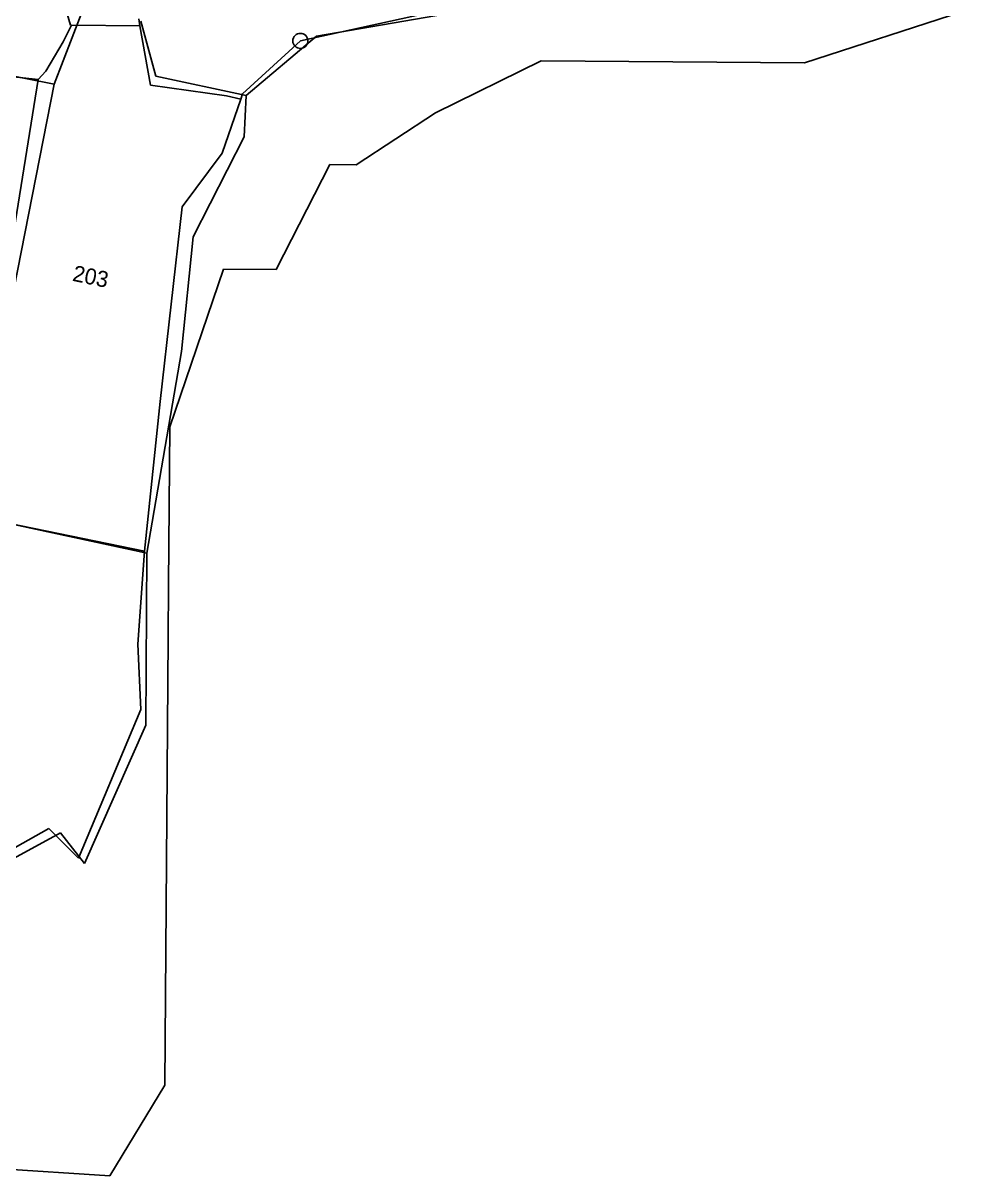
# Model space of a CAD drawing. Header units: metres. Extents: x 288063 to 291905, y 2022918 to 2025523.
# Drawn here: x 289401.9 to 289601.7, y 2023286.7 to 2023531.8 of the extents above; entities that cross this region are included whole.
import ezdxf
from ezdxf.enums import TextEntityAlignment as Align

# ---------------------------------------------------------------- set-up
doc = ezdxf.new("R2010")
doc.units = ezdxf.units.M
doc.header["$MEASUREMENT"] = 0
for name, color, linetype in [('POLY_PARCEL', 6, 'Continuous'), ('TEXT_PARCEL', 7, 'Continuous'), ('V_BOUND_LINE', 7, 'Continuous'), ('VILLAGE BOUNDRY', 5, 'Continuous')]:
    doc.layers.add(name, color=color, linetype=linetype)
doc.styles.add('TEXT_MAP', font='', dxfattribs={"height": 1.8})
doc.styles.get('TEXT_MAP').set_extended_font_data('Kruti Dev 050')

msp = doc.modelspace()

# ---------------------------------------------------------------- linework, layer by layer
msp.add_circle((289460.88, 2023527.97), 1.6)
at = {"layer": 'POLY_PARCEL'}
for p, q in [((289408.65, 2023542.9), (289411.99, 2023531.33)), ((289408.57, 2023518.76), (289414.3, 2023533.64)), ((289426.78, 2023531.14), (289426.54, 2023532.62)), ((289410.46, 2023527.78), (289412.24, 2023531.32)), ((289411.99, 2023531.33), (289412.24, 2023531.32)), ((289412.24, 2023531.32), (289426.78, 2023531.14)), ((289426.78, 2023531.14), (289429.04, 2023518.57)), ((289426.97, 2023532.18), (289430.17, 2023520.5)), ((289406.78, 2023521.54), (289410.46, 2023527.78)), ((289408.57, 2023518.76), (289372.09, 2023526.01)), ((289405.16, 2023519.73), (289399.22, 2023520.41)), ((289405.16, 2023519.73), (289406.78, 2023521.54)), ((289430.17, 2023520.5), (289449.36, 2023516.33)), ((289395.64, 2023460.86), (289405.16, 2023519.73)), ((289396.86, 2023459.62), (289408.57, 2023518.76)), ((289429.04, 2023518.57), (289445.19, 2023516.32)), ((289445.19, 2023516.32), (289448.19, 2023515.55)), ((289374.11, 2023430.7), (289428.27, 2023419.09)), ((289374.47, 2023430.38), (289427.74, 2023419.5))]:
    msp.add_line(p, q, dxfattribs=at)
at = {"layer": 'V_BOUND_LINE'}
for p, q in [((289527.47, 2023542.57), (289460.88, 2023527.97)), ((289464.29, 2023528.97), (289531.4, 2023540.54)), ((289460.88, 2023527.97), (289448.6, 2023516.72)), ((289449.36, 2023516.33), (289464.29, 2023528.97)), ((289448.19, 2023515.55), (289444.25, 2023504.13)), ((289448.6, 2023516.72), (289448.19, 2023515.55)), ((289448.91, 2023507.55), (289449.36, 2023516.33)), ((289438.1, 2023486.35), (289448.91, 2023507.55)), ((289444.25, 2023504.13), (289435.74, 2023492.7)), ((289435.74, 2023492.7), (289431.06, 2023451.34)), ((289435.6, 2023461.94), (289438.1, 2023486.35)), ((289428.27, 2023419.09), (289435.6, 2023461.94)), ((289431.06, 2023451.34), (289427.74, 2023419.5)), ((289427.74, 2023419.5), (289426.3, 2023399.73)), ((289428.04, 2023382.51), (289428.27, 2023419.09)), ((289426.3, 2023399.73), (289426.96, 2023385.82)), ((289426.96, 2023385.82), (289413.73, 2023354.26)), ((289414.98, 2023353.12), (289428.04, 2023382.51)), ((289407.4, 2023360.54), (289397.46, 2023354.96)), ((289399.14, 2023353.78), (289409.89, 2023359.65)), ((289413.73, 2023354.26), (289407.4, 2023360.54)), ((289409.89, 2023359.65), (289414.98, 2023353.12))]:
    msp.add_line(p, q, dxfattribs=at)
at = {"layer": 'VILLAGE BOUNDRY'}
for p, q in [((289568.07, 2023523.3), (289601.75, 2023534.22)), ((289489.62, 2023512.68), (289512.08, 2023523.73)), ((289512.08, 2023523.73), (289568.07, 2023523.3)), ((289472.73, 2023501.63), (289489.62, 2023512.68)), ((289455.74, 2023479.35), (289467.13, 2023501.67)), ((289467.13, 2023501.67), (289472.73, 2023501.63)), ((289433.11, 2023445.93), (289444.56, 2023479.44)), ((289444.56, 2023479.44), (289455.74, 2023479.35)), ((289432.86, 2023412.34), (289433.11, 2023445.93)), ((289432.77, 2023401.16), (289432.86, 2023412.34)), ((289432.04, 2023305.97), (289432.77, 2023401.16)), ((289420.4, 2023286.7), (289432.04, 2023305.97)), ((289375.92, 2023289.61), (289420.4, 2023286.7))]:
    msp.add_line(p, q, dxfattribs=at)

# ---------------------------------------------------------------- texts
at = {"layer": 'TEXT_PARCEL', "style": 'TEXT_MAP'}
msp.add_text('203', height=3.393, rotation=348.3858, dxfattribs=at).set_placement((289416.31, 2023477.89), align=Align.MIDDLE)

doc.saveas('drawing.dxf')
